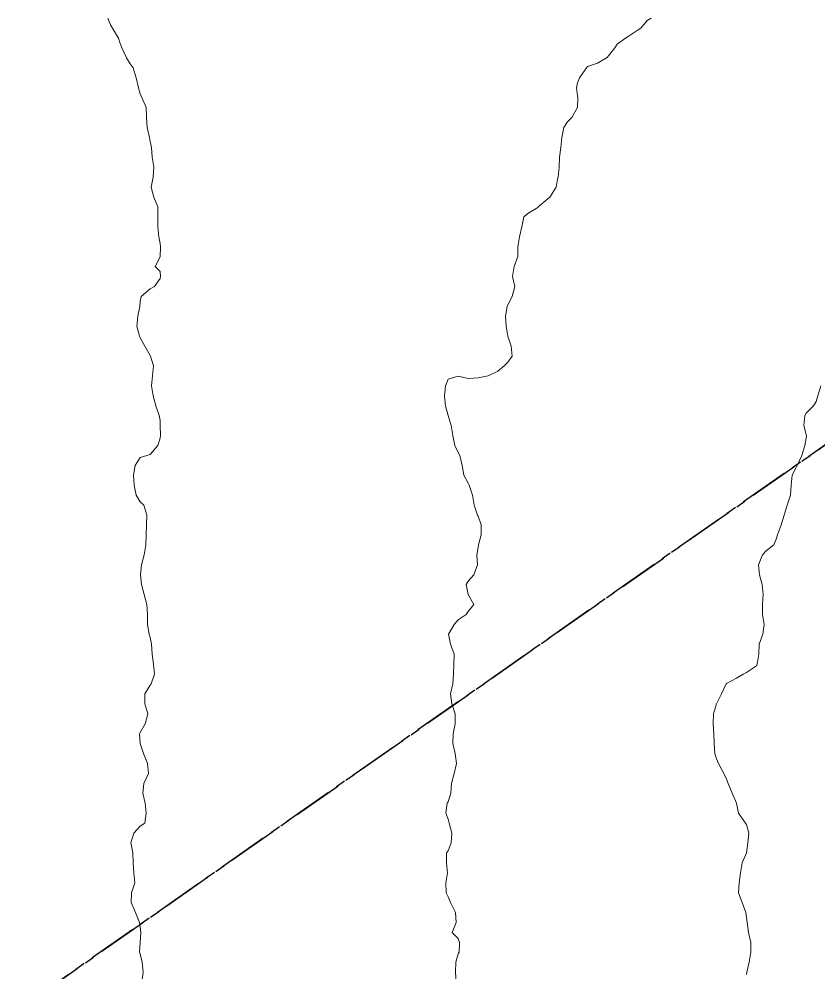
# Model space of a CAD drawing. Header units: centimetres. Extents: x 0 to 642158, y -847 to 649707.
# Drawn here: x 616984.16 to 617024.4, y 620797.71 to 620845.7 of the extents above; entities that cross this region are included whole.
import ezdxf

# ---------------------------------------------------------------- set-up
doc = ezdxf.new("R2010")
doc.units = ezdxf.units.CM
doc.header["$MEASUREMENT"] = 0
doc.linetypes.add('CENTERX2', pattern=[4, 2.5, -0.5, 0.5, -0.5])
doc.layers.add('MEV_schema paysager_Ha', color=7, linetype='Continuous', lineweight=25, transparency=0.13)
doc.layers.add('SPW_parcellaire cadastral', color=7, linetype='CENTERX2', lineweight=25, true_color=0xff0542)
doc.layers.add('WAL_topographie 0.5', color=253, linetype='Continuous', lineweight=20)
picture_1 = doc.add_image_def('image2.png', size_in_pixel=(6614, 11023))

msp = doc.modelspace()

# ---------------------------------------------------------------- hatches: boundary and pattern name
at = {"layer": 'MEV_schema paysager_Ha', "transparency": 33554687}
h = msp.add_hatch(dxfattribs=at)
h.set_pattern_fill('AR-CONC', color=256, angle=180)
h.set_pattern_definition([(230, (-1675.227, 123.2765), (-7.172601826, 0.62752135), [0.75, -8.25]), (175, (-1675.227, 123.2765), (1.387513336, -7.52192134), [0.6, -6.6]), (280.4514445, (-1675.8244, 123.329), (-5.78508847, -6.89439991), [0.63740192, -7.01142112]), (226.1842, (-1675.227, 121.2765), (-10.67241331, 1.65519281), [1.125, -12.375]), (276.6356355, (-1676.116, 121.414), (-9.34661946, -9.74118601), [0.95610342, -10.5171376]), (171.184164, (-1675.227, 121.277), (-9.34661945, -9.741186), [0.9, -9.90000001]), (201, (-1676.227, 121.7765), (-5.96907052, 4.026188907), [0.75, -8.25]), (146, (-1676.227, 121.7765), (-2.43315332, -7.25150045), [0.6, -6.6]), (251.4514447, (-1676.724, 122.112), (-8.40222377, -3.22531153), [0.6374019, -7.01142112]), (217.5, (-1675.2267, 123.2765), (-0.121598553, -3.328938538), [0, -6.52, 0, -6.7, 0, -6.625]), (187.5, (-1675.2267, 123.2765), (-2.630695374, -3.944117119), [0, -3.82, 0, -6.37, 0, -2.525]), (147.5, (-1672.9967, 123.2765), (-5.338224362, 0.225548717), [0, -2.5, 0, -7.8, 0, -10.35]), (137.5, (-1671.9967, 123.2765), (-5.831861693, -1.001049823), [0, -3.25, 0, -5.18, 0, -7.35])])
edge = h.paths.add_edge_path()
edge.add_line((617121.976, 620796.785), (617116.058, 620796.437))
edge.add_line((617116.058, 620796.437), (617105.963, 620797.481))
edge.add_line((617105.963, 620797.481), (617097.26, 620799.569))
edge.add_line((617097.26, 620799.569), (617084.032, 620804.675))
edge.add_line((617084.032, 620804.675), (617074.517, 620808.156))
edge.add_line((617074.517, 620808.156), (617071.268, 620810.361))
edge.add_line((617071.268, 620810.361), (617068.035, 620815.249))
edge.add_line((617068.035, 620815.249), (617064.74, 620822.031))
edge.add_line((617064.74, 620822.031), (617058.58, 620835.061))
edge.add_line((617058.58, 620835.061), (617054.406, 620845.682))
edge.add_line((617054.406, 620845.682), (617050.113, 620855.788))
edge.add_line((617050.113, 620855.788), (617045.999, 620866.351))
edge.add_line((617045.999, 620866.351), (617039.9, 620880.234))
edge.add_line((617039.9, 620880.234), (617033.652, 620896.308))
edge.add_line((617033.652, 620896.308), (617025.229, 620915.529))
edge.add_line((617025.229, 620915.529), (617016.633, 620934.812))
edge.add_line((617016.633, 620934.812), (617010.519, 620947.98))
edge.add_line((617010.519, 620947.98), (617007.218, 620955.828))
edge.add_line((617007.218, 620955.828), (617006.52, 620959.235))
edge.add_line((617006.52, 620959.235), (617008.724, 620965.501))
edge.add_line((617008.724, 620965.501), (617011.045, 620971.651))
edge.add_line((617011.045, 620971.651), (617007.564, 620972.231))
edge.add_line((617007.564, 620972.231), (617005.823, 620968.054))
edge.add_line((617005.823, 620968.054), (617003.516, 620963.511))
edge.add_arc((617021.194, 620957.62), 18.633, 161.5689, 193.1272)
edge.add_line((617003.047, 620953.388), (617005.585, 620947.723))
edge.add_line((617005.585, 620947.723), (617013.167, 620930.996))
edge.add_line((617013.167, 620930.996), (617022.942, 620907.238))
edge.add_line((617022.942, 620907.238), (617027.498, 620897.228))
edge.add_line((617027.498, 620897.228), (617030.865, 620889.78))
edge.add_line((617030.865, 620889.78), (617036.107, 620876.701))
edge.add_line((617036.107, 620876.701), (617043.655, 620861.585))
edge.add_line((617043.655, 620861.585), (617046.557, 620854.81))
edge.add_line((617046.557, 620854.81), (617048.998, 620848.669))
edge.add_line((617048.998, 620848.669), (617052.461, 620839.281))
edge.add_line((617052.461, 620839.281), (617057.299, 620827.332))
edge.add_line((617057.299, 620827.332), (617062.853, 620815.779))
edge.add_line((617062.853, 620815.779), (617071.7, 620800.2))
edge.add_line((617071.7, 620800.2), (617077.519, 620790.622))
edge.add_line((617077.519, 620790.622), (617081.641, 620781.651))
edge.add_line((617081.641, 620781.651), (617084.066, 620779.105))
edge.add_line((617084.066, 620779.105), (617105.15, 620789.126))
edge.add_line((617105.15, 620789.126), (617121.976, 620796.785))

# ---------------------------------------------------------------- linework, layer by layer
at = {"layer": 'SPW_parcellaire cadastral'}
for points in [[(616880.187, 621061.203), (616967.384, 620874.284), (617017.558, 620891.904), (617034.006, 620855.163), (617031.612, 620852.364), (617035.411, 620849.114), (617036.267, 620850.114), (617042.312, 620836.61), (616919.509, 620750.616)], [(616952.061, 620710.931), (616919.509, 620750.616), (617042.312, 620836.61), (617069.693, 620775.462), (617061.604, 620771.471), (617016.754, 620749.136), (616963.701, 620718.387), (616952.061, 620710.931)]]:
    msp.add_lwpolyline(points, dxfattribs=at)
at = {"layer": 'WAL_topographie 0.5'}
for points in [[(616988.622, 620845.75), (616988.75, 620845.417), (616988.859, 620845.25), (616989.153, 620844.75), (616989.25, 620844.481), (616989.323, 620844.25), (616989.571, 620843.75), (616989.75, 620843.446), (616989.891, 620843.25), (616990.047, 620842.75), (616990.162, 620842.25), (616990.25, 620841.95), (616990.333, 620841.75), (616990.55, 620841.25), (616990.577, 620840.75), (616990.597, 620840.25), (616990.712, 620839.75), (616990.75, 620839.55), (616990.822, 620839.25), (616990.857, 620838.75), (616990.945, 620838.25), (616990.902, 620837.75), (616990.8, 620837.25), (616990.938, 620836.75), (616991.139, 620836.25), (616991.136, 620835.75), (616991.146, 620835.25), (616991.194, 620834.75), (616991.25, 620834.417), (616991.279, 620834.25), (616991.25, 620833.75), (616991.25, 620833.749), (616991, 620833.25), (616991.25, 620833), (616991.278, 620832.75), (616991.25, 620832.65), (616990.964, 620832.25), (616990.75, 620832.125), (616990.3, 620831.75), (616990.25, 620831.5), (616990.229, 620831.25), (616990.125, 620830.75), (616990.088, 620830.25), (616990.214, 620829.75), (616990.25, 620829.662), (616990.491, 620829.25), (616990.75, 620828.781), (616990.774, 620828.75), (616990.924, 620828.25), (616990.871, 620827.75), (616990.827, 620827.25), (616990.904, 620826.75), (616991.033, 620826.25), (616991.212, 620825.75), (616991.25, 620825.5), (616991.264, 620825.25), (616991.267, 620824.75), (616991.25, 620824.625), (616991.143, 620824.25), (616990.75, 620823.792), (616990.583, 620823.75), (616990.25, 620823.65), (616990, 620823.25), (616989.909, 620822.75), (616989.946, 620822.25), (616990.042, 620821.75), (616990.25, 620821.416), (616990.428, 620821.25), (616990.589, 620820.75), (616990.565, 620820.25), (616990.546, 620819.75), (616990.53, 620819.25), (616990.45, 620818.75), (616990.319, 620818.25), (616990.266, 620817.75), (616990.324, 620817.25), (616990.456, 620816.75), (616990.592, 620816.25), (616990.617, 620815.75), (616990.622, 620815.25), (616990.71, 620814.75), (616990.75, 620814.583), (616990.825, 620814.25), (616990.861, 620813.75), (616990.921, 620813.25), (616990.976, 620812.75), (616990.8, 620812.25), (616990.75, 620812.183), (616990.49, 620811.75), (616990.49, 620811.25), (616990.643, 620810.75), (616990.509, 620810.25), (616990.25, 620809.813), (616990.218, 620809.75), (616990.25, 620809.25), (616990.25, 620809.25), (616990.412, 620808.75), (616990.62, 620808.25), (616990.67, 620807.75), (616990.438, 620807.25), (616990.391, 620806.75), (616990.51, 620806.25), (616990.55, 620805.75), (616990.477, 620805.25), (616990.25, 620805.094), (616989.927, 620804.75), (616989.786, 620804.25), (616989.879, 620803.75), (616989.897, 620803.25), (616989.932, 620802.75), (616989.985, 620802.25), (616989.822, 620801.75), (616989.796, 620801.25), (616990.013, 620800.75), (616990.219, 620800.25), (616990.25, 620800), (616990.283, 620799.75), (616990.25, 620799.25), (616990.25, 620799.249), (616990.214, 620798.75), (616990.25, 620798.667), (616990.354, 620798.25), (616990.404, 620797.75), (616990.339, 620797.25)], [(617015.95, 620845.75), (617015.75, 620845.625), (617015.434, 620845.25), (617015.25, 620845.125), (617014.75, 620844.792), (617014.667, 620844.75), (617014.25, 620844.437), (617014.135, 620844.25), (617013.75, 620843.774), (617013.704, 620843.75), (617013.25, 620843.487), (617012.75, 620843.313), (617012.706, 620843.25), (617012.355, 620842.75), (617012.25, 620842.5), (617012.195, 620842.25), (617012.25, 620841.85), (617012.272, 620841.75), (617012.25, 620841.25), (617012.25, 620841.25), (617011.96, 620840.75), (617011.75, 620840.54), (617011.567, 620840.25), (617011.456, 620839.75), (617011.417, 620839.25), (617011.343, 620838.75), (617011.324, 620838.25), (617011.27, 620837.75), (617011.25, 620837.65), (617011.17, 620837.25), (617010.861, 620836.75), (617010.75, 620836.655), (617010.278, 620836.25), (617010.25, 620836.221), (617009.75, 620835.927), (617009.55, 620835.75), (617009.456, 620835.25), (617009.338, 620834.75), (617009.25, 620834.25), (617009.25, 620833.75), (617009.25, 620833.75), (617009.071, 620833.25), (617008.977, 620832.75), (617009.103, 620832.25), (617008.967, 620831.75), (617008.75, 620831.333), (617008.72, 620831.25), (617008.633, 620830.75), (617008.669, 620830.25), (617008.75, 620829.75), (617008.75, 620829.75), (617008.907, 620829.25), (617008.957, 620828.75), (617008.75, 620828.45), (617008.568, 620828.25), (617008.25, 620827.981), (617007.75, 620827.75), (617007.75, 620827.75), (617007.25, 620827.654), (617006.75, 620827.617), (617006.25, 620827.733), (617005.75, 620827.583), (617005.607, 620827.25), (617005.559, 620826.75), (617005.614, 620826.25), (617005.75, 620825.75), (617005.75, 620825.75), (617005.9, 620825.25), (617005.98, 620824.75), (617006.087, 620824.25), (617006.25, 620823.902), (617006.326, 620823.75), (617006.45, 620823.25), (617006.538, 620822.75), (617006.75, 620822.361), (617006.803, 620822.25), (617006.969, 620821.75), (617007.06, 620821.25), (617007.225, 620820.75), (617007.25, 620820.687), (617007.399, 620820.25), (617007.398, 620819.75), (617007.263, 620819.25), (617007.25, 620819.125), (617007.194, 620818.75), (617007.212, 620818.25), (617007.028, 620817.75), (617006.75, 620817.416), (617006.646, 620817.25), (617006.75, 620816.75), (617006.75, 620816.75), (617007.028, 620816.25), (617006.75, 620815.893), (617006.645, 620815.75), (617006.25, 620815.482), (617006.053, 620815.25), (617005.764, 620814.75), (617005.861, 620814.25), (617006.05, 620813.75), (617006.033, 620813.25), (617006.011, 620812.75), (617005.977, 620812.25), (617005.87, 620811.75), (617005.935, 620811.25), (617006.094, 620810.75), (617006.092, 620810.25), (617006, 620809.75), (617005.987, 620809.25), (617006.1, 620808.75), (617006.169, 620808.25), (617006.047, 620807.75), (617005.911, 620807.25), (617005.875, 620806.75), (617005.75, 620806.321), (617005.688, 620806.25), (617005.635, 620805.75), (617005.75, 620805.45), (617005.803, 620805.25), (617005.929, 620804.75), (617005.893, 620804.25), (617005.75, 620803.85), (617005.667, 620803.75), (617005.667, 620803.25), (617005.704, 620802.75), (617005.633, 620802.25), (617005.65, 620801.75), (617005.75, 620801.536), (617005.864, 620801.25), (617006.112, 620800.75), (617006.139, 620800.25), (617005.95, 620799.75), (617006.25, 620799.45), (617006.313, 620799.25), (617006.292, 620798.75), (617006.25, 620798.667), (617006.136, 620798.25), (617006.118, 620797.75), (617006.15, 620797.25)], [(617024.5, 620827.25), (617024.345, 620826.75), (617024.25, 620826.459), (617024.131, 620826.25), (617023.75, 620825.869), (617023.679, 620825.75), (617023.642, 620825.25), (617023.75, 620824.806), (617023.772, 620824.75), (617023.75, 620824.625), (617023.692, 620824.25), (617023.533, 620823.75), (617023.306, 620823.25), (617023.25, 620823.139), (617023.044, 620822.75), (617023, 620822.25), (617022.964, 620821.75), (617022.797, 620821.25), (617022.75, 620821.083), (617022.643, 620820.75), (617022.491, 620820.25), (617022.304, 620819.75), (617022.25, 620819.535), (617022.125, 620819.25), (617021.75, 620818.95), (617021.56, 620818.75), (617021.35, 620818.25), (617021.412, 620817.75), (617021.544, 620817.25), (617021.597, 620816.75), (617021.55, 620816.25), (617021.555, 620815.75), (617021.647, 620815.25), (617021.567, 620814.75), (617021.396, 620814.25), (617021.38, 620813.75), (617021.295, 620813.25), (617021.25, 620813.167), (617020.75, 620812.83), (617020.583, 620812.75), (617020.25, 620812.54), (617019.75, 620812.281), (617019.722, 620812.25), (617019.491, 620811.75), (617019.25, 620811.25), (617019.25, 620811.25), (617019.1, 620810.75), (617019.083, 620810.25), (617019.107, 620809.75), (617019.13, 620809.25), (617019.167, 620808.75), (617019.25, 620808.485), (617019.343, 620808.25), (617019.62, 620807.75), (617019.75, 620807.455), (617019.838, 620807.25), (617020.029, 620806.75), (617020.25, 620806.25), (617020.25, 620806.25), (617020.355, 620805.75), (617020.697, 620805.25), (617020.75, 620805.179), (617020.865, 620804.75), (617020.825, 620804.25), (617020.75, 620803.75), (617020.75, 620803.75), (617020.531, 620803.25), (617020.454, 620802.75), (617020.386, 620802.25), (617020.354, 620801.75), (617020.54, 620801.25), (617020.714, 620800.75), (617020.75, 620800.5), (617020.788, 620800.25), (617020.861, 620799.75), (617020.969, 620799.25), (617020.969, 620798.75), (617020.891, 620798.25), (617020.777, 620797.75), (617020.75, 620797.625)]]:
    msp.add_lwpolyline(points, dxfattribs=at)

# ---------------------------------------------------------------- pictures from other files: only their frames are drawn
image = msp.add_image(picture_1, insert=(616830.845, 620745.783), size_in_units=(429.466, 715.756), dxfattribs=dict(brightness=75))
image.dxf.flags = 7

doc.saveas('drawing.dxf')
